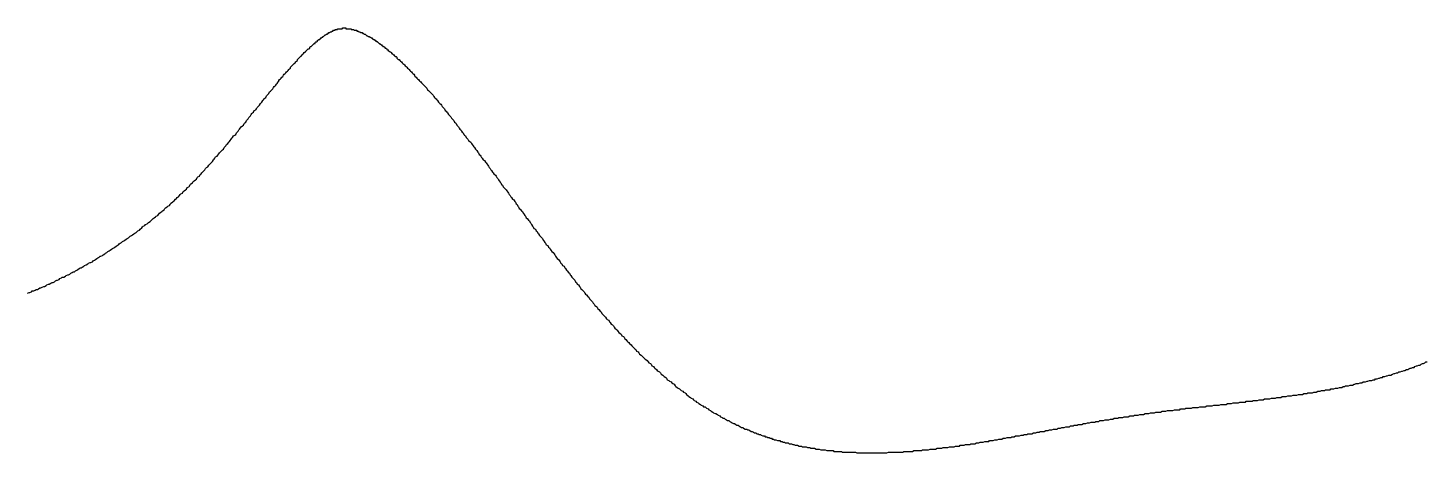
# Model space of a CAD drawing. Header units: millimetres. Extents: x 35 to 605, y 64 to 964.
# Drawn here: x 340.17 to 358.32, y 377.18 to 382.69 of the extents above; entities that cross this region are included whole.
import ezdxf

# ---------------------------------------------------------------- set-up
doc = ezdxf.new("R2010")
doc.units = ezdxf.units.MM

msp = doc.modelspace()

# ---------------------------------------------------------------- linework, layer by layer
msp.add_polyline3d([(340.167, 379.248, 0), (340.187, 379.258, 0), (340.197, 379.258, 0), (340.217, 379.268, 0), (340.227, 379.278, 0), (340.247, 379.278, 0), (340.267, 379.288, 0), (340.277, 379.298, 0), (340.297, 379.298, 0), (340.307, 379.308, 0), (340.327, 379.318, 0), (340.337, 379.318, 0), (340.357, 379.328, 0), (340.377, 379.338, 0), (340.387, 379.338, 0), (340.407, 379.348, 0), (340.417, 379.358, 0), (340.437, 379.368, 0), (340.447, 379.368, 0), (340.467, 379.378, 0), (340.487, 379.388, 0), (340.497, 379.388, 0), (340.517, 379.398, 0), (340.527, 379.408, 0), (340.547, 379.418, 0), (340.557, 379.418, 0), (340.577, 379.428, 0), (340.587, 379.438, 0), (340.607, 379.448, 0), (340.617, 379.458, 0), (340.637, 379.458, 0), (340.657, 379.468, 0), (340.667, 379.478, 0), (340.687, 379.488, 0), (340.697, 379.488, 0), (340.717, 379.498, 0), (340.727, 379.508, 0), (340.747, 379.518, 0), (340.757, 379.528, 0), (340.777, 379.528, 0), (340.787, 379.538, 0), (340.807, 379.548, 0), (340.817, 379.558, 0), (340.837, 379.568, 0), (340.847, 379.578, 0), (340.867, 379.578, 0), (340.877, 379.588, 0), (340.897, 379.598, 0), (340.907, 379.608, 0), (340.927, 379.618, 0), (340.947, 379.628, 0), (340.957, 379.638, 0), (340.977, 379.648, 0), (340.987, 379.648, 0), (341.007, 379.658, 0), (341.017, 379.668, 0), (341.037, 379.678, 0), (341.047, 379.688, 0), (341.067, 379.698, 0), (341.077, 379.708, 0), (341.097, 379.718, 0), (341.107, 379.728, 0), (341.117, 379.728, 0), (341.137, 379.738, 0), (341.147, 379.748, 0), (341.167, 379.758, 0), (341.177, 379.768, 0), (341.197, 379.778, 0), (341.207, 379.788, 0), (341.227, 379.798, 0), (341.237, 379.808, 0), (341.257, 379.818, 0), (341.267, 379.828, 0), (341.287, 379.838, 0), (341.297, 379.848, 0), (341.317, 379.858, 0), (341.327, 379.868, 0), (341.347, 379.878, 0), (341.357, 379.888, 0), (341.367, 379.898, 0), (341.387, 379.908, 0), (341.397, 379.918, 0), (341.417, 379.928, 0), (341.427, 379.938, 0), (341.447, 379.948, 0), (341.457, 379.958, 0), (341.477, 379.968, 0), (341.487, 379.978, 0), (341.497, 379.988, 0), (341.517, 379.998, 0), (341.527, 380.008, 0), (341.547, 380.018, 0), (341.557, 380.028, 0), (341.577, 380.038, 0), (341.587, 380.048, 0), (341.597, 380.058, 0), (341.617, 380.068, 0), (341.627, 380.078, 0), (341.647, 380.098, 0), (341.657, 380.108, 0), (341.667, 380.118, 0), (341.687, 380.128, 0), (341.697, 380.138, 0), (341.717, 380.148, 0), (341.727, 380.158, 0), (341.737, 380.168, 0), (341.757, 380.178, 0), (341.767, 380.188, 0), (341.787, 380.208, 0), (341.797, 380.218, 0), (341.807, 380.228, 0), (341.827, 380.238, 0), (341.837, 380.248, 0), (341.857, 380.258, 0), (341.867, 380.268, 0), (341.877, 380.288, 0), (341.897, 380.298, 0), (341.907, 380.308, 0), (341.917, 380.318, 0), (341.937, 380.328, 0), (341.947, 380.348, 0), (341.957, 380.358, 0), (341.977, 380.368, 0), (341.987, 380.378, 0), (342.007, 380.388, 0), (342.017, 380.398, 0), (342.027, 380.418, 0), (342.047, 380.428, 0), (342.057, 380.438, 0), (342.067, 380.448, 0), (342.087, 380.468, 0), (342.097, 380.478, 0), (342.107, 380.488, 0), (342.127, 380.498, 0), (342.137, 380.518, 0), (342.147, 380.528, 0), (342.157, 380.538, 0), (342.177, 380.548, 0), (342.187, 380.568, 0), (342.197, 380.578, 0), (342.217, 380.588, 0), (342.227, 380.598, 0), (342.237, 380.618, 0), (342.257, 380.628, 0), (342.267, 380.638, 0), (342.277, 380.658, 0), (342.287, 380.668, 0), (342.307, 380.678, 0), (342.317, 380.698, 0), (342.327, 380.708, 0), (342.347, 380.718, 0), (342.357, 380.728, 0), (342.367, 380.748, 0), (342.377, 380.758, 0), (342.397, 380.768, 0), (342.407, 380.788, 0), (342.417, 380.798, 0), (342.427, 380.808, 0), (342.447, 380.828, 0), (342.457, 380.838, 0), (342.467, 380.848, 0), (342.477, 380.868, 0), (342.487, 380.878, 0), (342.507, 380.888, 0), (342.517, 380.908, 0), (342.527, 380.918, 0), (342.537, 380.928, 0), (342.557, 380.948, 0), (342.567, 380.958, 0), (342.577, 380.978, 0), (342.587, 380.988, 0), (342.597, 380.998, 0), (342.607, 381.018, 0), (342.627, 381.028, 0), (342.637, 381.038, 0), (342.647, 381.058, 0), (342.657, 381.068, 0), (342.667, 381.078, 0), (342.687, 381.098, 0), (342.697, 381.108, 0), (342.707, 381.118, 0), (342.717, 381.138, 0), (342.727, 381.148, 0), (342.737, 381.158, 0), (342.747, 381.178, 0), (342.767, 381.188, 0), (342.777, 381.208, 0), (342.787, 381.218, 0), (342.797, 381.228, 0), (342.807, 381.248, 0), (342.817, 381.258, 0), (342.827, 381.268, 0), (342.837, 381.288, 0), (342.857, 381.298, 0), (342.867, 381.308, 0), (342.877, 381.328, 0), (342.887, 381.338, 0), (342.897, 381.348, 0), (342.907, 381.368, 0), (342.917, 381.378, 0), (342.927, 381.388, 0), (342.937, 381.408, 0), (342.957, 381.418, 0), (342.967, 381.428, 0), (342.977, 381.448, 0), (342.987, 381.458, 0), (342.997, 381.468, 0), (343.007, 381.488, 0), (343.017, 381.498, 0), (343.027, 381.508, 0), (343.037, 381.528, 0), (343.047, 381.538, 0), (343.057, 381.548, 0), (343.067, 381.568, 0), (343.077, 381.578, 0), (343.087, 381.588, 0), (343.097, 381.598, 0), (343.107, 381.618, 0), (343.127, 381.628, 0), (343.137, 381.638, 0), (343.147, 381.658, 0), (343.157, 381.668, 0), (343.167, 381.678, 0), (343.177, 381.688, 0), (343.187, 381.708, 0), (343.197, 381.718, 0), (343.207, 381.728, 0), (343.217, 381.748, 0), (343.227, 381.758, 0), (343.237, 381.768, 0), (343.247, 381.778, 0), (343.257, 381.788, 0), (343.267, 381.808, 0), (343.277, 381.818, 0), (343.287, 381.828, 0), (343.297, 381.838, 0), (343.307, 381.858, 0), (343.317, 381.868, 0), (343.327, 381.878, 0), (343.337, 381.888, 0), (343.347, 381.898, 0), (343.357, 381.918, 0), (343.367, 381.928, 0), (343.377, 381.938, 0), (343.387, 381.948, 0), (343.397, 381.958, 0), (343.407, 381.968, 0), (343.417, 381.988, 0), (343.427, 381.998, 0), (343.427, 382.008, 0), (343.437, 382.018, 0), (343.447, 382.028, 0), (343.457, 382.038, 0), (343.467, 382.048, 0), (343.477, 382.058, 0), (343.487, 382.078, 0), (343.497, 382.088, 0), (343.507, 382.098, 0), (343.517, 382.108, 0), (343.527, 382.118, 0), (343.537, 382.128, 0), (343.547, 382.138, 0), (343.557, 382.148, 0), (343.567, 382.158, 0), (343.577, 382.168, 0), (343.577, 382.178, 0), (343.587, 382.188, 0), (343.597, 382.198, 0), (343.607, 382.208, 0), (343.617, 382.218, 0), (343.627, 382.228, 0), (343.637, 382.238, 0), (343.647, 382.248, 0), (343.657, 382.258, 0), (343.667, 382.268, 0), (343.667, 382.278, 0), (343.677, 382.288, 0), (343.687, 382.298, 0), (343.697, 382.308, 0), (343.707, 382.318, 0), (343.717, 382.328, 0), (343.727, 382.328, 0), (343.727, 382.338, 0), (343.737, 382.348, 0), (343.747, 382.358, 0), (343.757, 382.368, 0), (343.767, 382.378, 0), (343.777, 382.378, 0), (343.777, 382.388, 0), (343.787, 382.398, 0), (343.797, 382.408, 0), (343.807, 382.418, 0), (343.817, 382.418, 0), (343.827, 382.428, 0), (343.827, 382.438, 0), (343.837, 382.448, 0), (343.847, 382.448, 0), (343.857, 382.458, 0), (343.867, 382.468, 0), (343.867, 382.468, 0), (343.877, 382.478, 0), (343.887, 382.488, 0), (343.897, 382.488, 0), (343.897, 382.498, 0), (343.907, 382.508, 0), (343.917, 382.508, 0), (343.927, 382.518, 0), (343.927, 382.528, 0), (343.937, 382.528, 0), (343.947, 382.538, 0), (343.957, 382.538, 0), (343.957, 382.548, 0), (343.967, 382.548, 0), (343.977, 382.558, 0), (343.977, 382.558, 0), (343.987, 382.568, 0), (343.997, 382.568, 0), (343.997, 382.578, 0), (344.007, 382.578, 0), (344.017, 382.588, 0), (344.017, 382.588, 0), (344.027, 382.598, 0), (344.037, 382.598, 0), (344.037, 382.598, 0), (344.047, 382.608, 0), (344.057, 382.608, 0), (344.057, 382.618, 0), (344.067, 382.618, 0), (344.067, 382.618, 0), (344.077, 382.628, 0), (344.077, 382.628, 0), (344.087, 382.628, 0), (344.097, 382.638, 0), (344.097, 382.638, 0), (344.107, 382.638, 0), (344.107, 382.638, 0), (344.117, 382.648, 0), (344.117, 382.648, 0), (344.127, 382.648, 0), (344.127, 382.648, 0), (344.137, 382.658, 0), (344.137, 382.658, 0), (344.137, 382.658, 0), (344.147, 382.658, 0), (344.147, 382.658, 0), (344.157, 382.658, 0), (344.157, 382.668, 0), (344.167, 382.668, 0), (344.167, 382.668, 0), (344.177, 382.668, 0), (344.177, 382.668, 0), (344.177, 382.668, 0), (344.187, 382.668, 0), (344.187, 382.678, 0), (344.197, 382.678, 0), (344.197, 382.678, 0), (344.197, 382.678, 0), (344.207, 382.678, 0), (344.207, 382.678, 0), (344.207, 382.678, 0), (344.217, 382.678, 0), (344.217, 382.678, 0), (344.227, 382.678, 0), (344.227, 382.678, 0), (344.227, 382.678, 0), (344.237, 382.678, 0), (344.237, 382.678, 0), (344.247, 382.678, 0), (344.247, 382.678, 0), (344.247, 382.678, 0), (344.257, 382.688, 0), (344.257, 382.688, 0), (344.267, 382.688, 0), (344.267, 382.688, 0), (344.267, 382.688, 0), (344.277, 382.688, 0), (344.277, 382.688, 0), (344.287, 382.688, 0), (344.287, 382.688, 0), (344.287, 382.688, 0), (344.297, 382.688, 0), (344.297, 382.678, 0), (344.307, 382.678, 0), (344.307, 382.678, 0), (344.317, 382.678, 0), (344.317, 382.678, 0), (344.317, 382.678, 0), (344.327, 382.678, 0), (344.327, 382.678, 0), (344.337, 382.678, 0), (344.337, 382.678, 0), (344.347, 382.678, 0), (344.347, 382.678, 0), (344.357, 382.678, 0), (344.357, 382.678, 0), (344.367, 382.678, 0), (344.367, 382.668, 0), (344.377, 382.668, 0), (344.377, 382.668, 0), (344.387, 382.668, 0), (344.387, 382.668, 0), (344.397, 382.668, 0), (344.397, 382.668, 0), (344.407, 382.658, 0), (344.407, 382.658, 0), (344.417, 382.658, 0), (344.417, 382.658, 0), (344.427, 382.658, 0), (344.437, 382.658, 0), (344.437, 382.648, 0), (344.447, 382.648, 0), (344.447, 382.648, 0), (344.457, 382.648, 0), (344.467, 382.638, 0), (344.467, 382.638, 0), (344.477, 382.638, 0), (344.477, 382.638, 0), (344.487, 382.628, 0), (344.497, 382.628, 0), (344.497, 382.628, 0), (344.507, 382.628, 0), (344.517, 382.618, 0), (344.517, 382.618, 0), (344.527, 382.618, 0), (344.537, 382.608, 0), (344.537, 382.608, 0), (344.547, 382.608, 0), (344.557, 382.598, 0), (344.557, 382.598, 0), (344.567, 382.588, 0), (344.577, 382.588, 0), (344.577, 382.588, 0), (344.587, 382.578, 0), (344.597, 382.578, 0), (344.607, 382.568, 0), (344.607, 382.568, 0), (344.617, 382.568, 0), (344.627, 382.558, 0), (344.637, 382.558, 0), (344.637, 382.548, 0), (344.647, 382.548, 0), (344.657, 382.538, 0), (344.667, 382.538, 0), (344.667, 382.528, 0), (344.677, 382.528, 0), (344.687, 382.518, 0), (344.697, 382.518, 0), (344.697, 382.508, 0), (344.707, 382.508, 0), (344.717, 382.498, 0), (344.727, 382.488, 0), (344.737, 382.488, 0), (344.737, 382.478, 0), (344.747, 382.478, 0), (344.757, 382.468, 0), (344.767, 382.458, 0), (344.777, 382.458, 0), (344.777, 382.448, 0), (344.787, 382.448, 0), (344.797, 382.438, 0), (344.807, 382.428, 0), (344.817, 382.428, 0), (344.827, 382.418, 0), (344.827, 382.408, 0), (344.837, 382.408, 0), (344.847, 382.398, 0), (344.857, 382.388, 0), (344.867, 382.378, 0), (344.877, 382.378, 0), (344.887, 382.368, 0), (344.887, 382.358, 0), (344.897, 382.358, 0), (344.907, 382.348, 0), (344.917, 382.338, 0), (344.927, 382.328, 0), (344.937, 382.318, 0), (344.947, 382.318, 0), (344.957, 382.308, 0), (344.957, 382.298, 0), (344.967, 382.288, 0), (344.977, 382.278, 0), (344.987, 382.278, 0), (344.997, 382.268, 0), (345.007, 382.258, 0), (345.017, 382.248, 0), (345.027, 382.238, 0), (345.037, 382.228, 0), (345.047, 382.218, 0), (345.047, 382.218, 0), (345.057, 382.208, 0), (345.067, 382.198, 0), (345.077, 382.188, 0), (345.087, 382.178, 0), (345.097, 382.168, 0), (345.107, 382.158, 0), (345.117, 382.148, 0), (345.127, 382.138, 0), (345.137, 382.128, 0), (345.147, 382.118, 0), (345.157, 382.108, 0), (345.167, 382.098, 0), (345.177, 382.088, 0), (345.187, 382.078, 0), (345.187, 382.068, 0), (345.197, 382.058, 0), (345.207, 382.048, 0), (345.217, 382.038, 0), (345.227, 382.028, 0), (345.237, 382.018, 0), (345.247, 382.008, 0), (345.257, 381.998, 0), (345.267, 381.988, 0), (345.277, 381.978, 0), (345.287, 381.968, 0), (345.297, 381.958, 0), (345.307, 381.948, 0), (345.317, 381.938, 0), (345.327, 381.928, 0), (345.337, 381.918, 0), (345.347, 381.908, 0), (345.357, 381.888, 0), (345.367, 381.878, 0), (345.377, 381.868, 0), (345.387, 381.858, 0), (345.397, 381.848, 0), (345.407, 381.838, 0), (345.417, 381.828, 0), (345.427, 381.818, 0), (345.437, 381.798, 0), (345.447, 381.788, 0), (345.457, 381.778, 0), (345.467, 381.768, 0), (345.477, 381.758, 0), (345.487, 381.748, 0), (345.497, 381.728, 0), (345.507, 381.718, 0), (345.517, 381.708, 0), (345.527, 381.698, 0), (345.537, 381.688, 0), (345.547, 381.668, 0), (345.557, 381.658, 0), (345.567, 381.648, 0), (345.577, 381.638, 0), (345.587, 381.618, 0), (345.597, 381.608, 0), (345.607, 381.598, 0), (345.617, 381.588, 0), (345.627, 381.568, 0), (345.637, 381.558, 0), (345.647, 381.548, 0), (345.657, 381.538, 0), (345.667, 381.518, 0), (345.677, 381.508, 0), (345.687, 381.498, 0), (345.697, 381.488, 0), (345.707, 381.468, 0), (345.717, 381.458, 0), (345.727, 381.448, 0), (345.737, 381.428, 0), (345.747, 381.418, 0), (345.757, 381.408, 0), (345.767, 381.388, 0), (345.777, 381.378, 0), (345.787, 381.368, 0), (345.797, 381.348, 0), (345.807, 381.338, 0), (345.817, 381.328, 0), (345.827, 381.308, 0), (345.837, 381.298, 0), (345.847, 381.288, 0), (345.857, 381.268, 0), (345.867, 381.258, 0), (345.877, 381.248, 0), (345.887, 381.228, 0), (345.907, 381.218, 0), (345.917, 381.208, 0), (345.927, 381.188, 0), (345.937, 381.178, 0), (345.947, 381.158, 0), (345.957, 381.148, 0), (345.967, 381.138, 0), (345.977, 381.118, 0), (345.987, 381.108, 0), (345.997, 381.098, 0), (346.007, 381.078, 0), (346.017, 381.068, 0), (346.027, 381.048, 0), (346.037, 381.038, 0), (346.047, 381.028, 0), (346.057, 381.008, 0), (346.067, 380.998, 0), (346.077, 380.978, 0), (346.097, 380.968, 0), (346.107, 380.948, 0), (346.117, 380.938, 0), (346.127, 380.928, 0), (346.137, 380.908, 0), (346.147, 380.898, 0), (346.157, 380.878, 0), (346.167, 380.868, 0), (346.177, 380.848, 0), (346.187, 380.838, 0), (346.197, 380.818, 0), (346.207, 380.808, 0), (346.217, 380.798, 0), (346.237, 380.778, 0), (346.247, 380.768, 0), (346.257, 380.748, 0), (346.267, 380.738, 0), (346.277, 380.718, 0), (346.287, 380.708, 0), (346.297, 380.688, 0), (346.307, 380.678, 0), (346.317, 380.658, 0), (346.327, 380.648, 0), (346.337, 380.628, 0), (346.347, 380.618, 0), (346.367, 380.598, 0), (346.377, 380.588, 0), (346.387, 380.578, 0), (346.397, 380.558, 0), (346.407, 380.548, 0), (346.417, 380.528, 0), (346.427, 380.518, 0), (346.437, 380.498, 0), (346.447, 380.488, 0), (346.457, 380.468, 0), (346.477, 380.458, 0), (346.487, 380.438, 0), (346.497, 380.428, 0), (346.507, 380.408, 0), (346.517, 380.398, 0), (346.527, 380.378, 0), (346.537, 380.368, 0), (346.547, 380.348, 0), (346.557, 380.338, 0), (346.577, 380.318, 0), (346.587, 380.308, 0), (346.597, 380.288, 0), (346.607, 380.278, 0), (346.617, 380.258, 0), (346.627, 380.248, 0), (346.637, 380.228, 0), (346.647, 380.218, 0), (346.667, 380.198, 0), (346.677, 380.188, 0), (346.687, 380.168, 0), (346.697, 380.158, 0), (346.707, 380.138, 0), (346.717, 380.118, 0), (346.727, 380.108, 0), (346.737, 380.088, 0), (346.757, 380.078, 0), (346.767, 380.058, 0), (346.777, 380.048, 0), (346.787, 380.028, 0), (346.797, 380.018, 0), (346.807, 379.998, 0), (346.817, 379.988, 0), (346.837, 379.968, 0), (346.847, 379.958, 0), (346.857, 379.938, 0), (346.867, 379.928, 0), (346.877, 379.908, 0), (346.887, 379.898, 0), (346.897, 379.878, 0), (346.917, 379.868, 0), (346.927, 379.848, 0), (346.937, 379.838, 0), (346.947, 379.818, 0), (346.957, 379.808, 0), (346.967, 379.788, 0), (346.987, 379.778, 0), (346.997, 379.758, 0), (347.007, 379.748, 0), (347.017, 379.728, 0), (347.027, 379.718, 0), (347.037, 379.698, 0), (347.057, 379.688, 0), (347.067, 379.668, 0), (347.077, 379.658, 0), (347.087, 379.638, 0), (347.097, 379.628, 0), (347.107, 379.608, 0), (347.127, 379.598, 0), (347.137, 379.578, 0), (347.147, 379.568, 0), (347.157, 379.548, 0), (347.167, 379.538, 0), (347.187, 379.518, 0), (347.197, 379.508, 0), (347.207, 379.488, 0), (347.217, 379.478, 0), (347.227, 379.458, 0), (347.237, 379.448, 0), (347.257, 379.428, 0), (347.267, 379.418, 0), (347.277, 379.398, 0), (347.287, 379.388, 0), (347.297, 379.368, 0), (347.317, 379.358, 0), (347.327, 379.338, 0), (347.337, 379.328, 0), (347.347, 379.308, 0), (347.357, 379.298, 0), (347.377, 379.278, 0), (347.387, 379.268, 0), (347.397, 379.248, 0), (347.407, 379.238, 0), (347.417, 379.228, 0), (347.437, 379.208, 0), (347.447, 379.198, 0), (347.457, 379.178, 0), (347.467, 379.168, 0), (347.487, 379.148, 0), (347.497, 379.138, 0), (347.507, 379.118, 0), (347.517, 379.108, 0), (347.527, 379.088, 0), (347.547, 379.078, 0), (347.557, 379.068, 0), (347.567, 379.048, 0), (347.577, 379.038, 0), (347.597, 379.018, 0), (347.607, 379.008, 0), (347.617, 378.988, 0), (347.627, 378.978, 0), (347.637, 378.968, 0), (347.657, 378.948, 0), (347.667, 378.938, 0), (347.677, 378.918, 0), (347.687, 378.908, 0), (347.707, 378.898, 0), (347.717, 378.878, 0), (347.727, 378.868, 0), (347.737, 378.848, 0), (347.757, 378.838, 0), (347.767, 378.828, 0), (347.777, 378.808, 0), (347.787, 378.798, 0), (347.807, 378.778, 0), (347.817, 378.768, 0), (347.827, 378.758, 0), (347.837, 378.738, 0), (347.857, 378.728, 0), (347.867, 378.718, 0), (347.877, 378.698, 0), (347.897, 378.688, 0), (347.907, 378.678, 0), (347.917, 378.658, 0), (347.927, 378.648, 0), (347.947, 378.628, 0), (347.957, 378.618, 0), (347.967, 378.608, 0), (347.977, 378.598, 0), (347.997, 378.578, 0), (348.007, 378.568, 0), (348.017, 378.558, 0), (348.037, 378.538, 0), (348.047, 378.528, 0), (348.057, 378.518, 0), (348.067, 378.498, 0), (348.087, 378.488, 0), (348.097, 378.478, 0), (348.107, 378.458, 0), (348.127, 378.448, 0), (348.137, 378.438, 0), (348.147, 378.428, 0), (348.167, 378.408, 0), (348.177, 378.398, 0), (348.187, 378.388, 0), (348.207, 378.378, 0), (348.217, 378.358, 0), (348.227, 378.348, 0), (348.247, 378.338, 0), (348.257, 378.328, 0), (348.267, 378.308, 0), (348.287, 378.298, 0), (348.297, 378.288, 0), (348.307, 378.278, 0), (348.327, 378.258, 0), (348.337, 378.248, 0), (348.347, 378.238, 0), (348.367, 378.228, 0), (348.377, 378.218, 0), (348.387, 378.198, 0), (348.407, 378.188, 0), (348.417, 378.178, 0), (348.427, 378.168, 0), (348.447, 378.158, 0), (348.457, 378.148, 0), (348.467, 378.128, 0), (348.487, 378.118, 0), (348.497, 378.108, 0), (348.517, 378.098, 0), (348.527, 378.088, 0), (348.537, 378.078, 0), (348.557, 378.068, 0), (348.567, 378.048, 0), (348.577, 378.038, 0), (348.597, 378.028, 0), (348.607, 378.018, 0), (348.627, 378.008, 0), (348.637, 377.998, 0), (348.647, 377.988, 0), (348.667, 377.978, 0), (348.677, 377.968, 0), (348.697, 377.958, 0), (348.707, 377.948, 0), (348.717, 377.938, 0), (348.737, 377.918, 0), (348.747, 377.908, 0), (348.767, 377.898, 0), (348.777, 377.888, 0), (348.797, 377.878, 0), (348.807, 377.868, 0), (348.817, 377.858, 0), (348.837, 377.848, 0), (348.847, 377.838, 0), (348.867, 377.828, 0), (348.877, 377.818, 0), (348.897, 377.808, 0), (348.907, 377.798, 0), (348.927, 377.788, 0), (348.937, 377.778, 0), (348.957, 377.778, 0), (348.967, 377.768, 0), (348.977, 377.758, 0), (348.997, 377.748, 0), (349.007, 377.738, 0), (349.027, 377.728, 0), (349.037, 377.718, 0), (349.057, 377.708, 0), (349.067, 377.698, 0), (349.087, 377.688, 0), (349.097, 377.688, 0), (349.117, 377.678, 0), (349.127, 377.668, 0), (349.147, 377.658, 0), (349.157, 377.648, 0), (349.177, 377.638, 0), (349.187, 377.628, 0), (349.207, 377.628, 0), (349.217, 377.618, 0), (349.237, 377.608, 0), (349.247, 377.598, 0), (349.267, 377.598, 0), (349.277, 377.588, 0), (349.297, 377.578, 0), (349.307, 377.568, 0), (349.327, 377.558, 0), (349.337, 377.558, 0), (349.357, 377.548, 0), (349.367, 377.538, 0), (349.387, 377.538, 0), (349.397, 377.528, 0), (349.417, 377.518, 0), (349.427, 377.508, 0), (349.447, 377.508, 0), (349.457, 377.498, 0), (349.477, 377.488, 0), (349.497, 377.488, 0), (349.507, 377.478, 0), (349.527, 377.478, 0), (349.537, 377.468, 0), (349.557, 377.458, 0), (349.567, 377.458, 0), (349.587, 377.448, 0), (349.597, 377.438, 0), (349.617, 377.438, 0), (349.627, 377.428, 0), (349.647, 377.428, 0), (349.657, 377.418, 0), (349.677, 377.418, 0), (349.687, 377.408, 0), (349.707, 377.398, 0), (349.727, 377.398, 0), (349.737, 377.388, 0), (349.757, 377.388, 0), (349.767, 377.378, 0), (349.787, 377.378, 0), (349.797, 377.368, 0), (349.817, 377.368, 0), (349.827, 377.358, 0), (349.847, 377.358, 0), (349.857, 377.348, 0), (349.877, 377.348, 0), (349.897, 377.338, 0), (349.907, 377.338, 0), (349.927, 377.338, 0), (349.937, 377.328, 0), (349.957, 377.328, 0), (349.967, 377.318, 0), (349.987, 377.318, 0), (349.997, 377.308, 0), (350.017, 377.308, 0), (350.037, 377.308, 0), (350.047, 377.298, 0), (350.067, 377.298, 0), (350.077, 377.298, 0), (350.097, 377.288, 0), (350.107, 377.288, 0), (350.127, 377.278, 0), (350.147, 377.278, 0), (350.157, 377.278, 0), (350.177, 377.268, 0), (350.187, 377.268, 0), (350.207, 377.268, 0), (350.217, 377.258, 0), (350.237, 377.258, 0), (350.247, 377.258, 0), (350.267, 377.258, 0), (350.287, 377.248, 0), (350.297, 377.248, 0), (350.317, 377.248, 0), (350.327, 377.238, 0), (350.347, 377.238, 0), (350.357, 377.238, 0), (350.377, 377.238, 0), (350.397, 377.228, 0), (350.407, 377.228, 0), (350.427, 377.228, 0), (350.437, 377.228, 0), (350.457, 377.218, 0), (350.467, 377.218, 0), (350.487, 377.218, 0), (350.507, 377.218, 0), (350.517, 377.218, 0), (350.537, 377.208, 0), (350.547, 377.208, 0), (350.567, 377.208, 0), (350.577, 377.208, 0), (350.597, 377.208, 0), (350.617, 377.208, 0), (350.627, 377.198, 0), (350.647, 377.198, 0), (350.657, 377.198, 0), (350.677, 377.198, 0), (350.687, 377.198, 0), (350.707, 377.198, 0), (350.727, 377.198, 0), (350.737, 377.188, 0), (350.757, 377.188, 0), (350.767, 377.188, 0), (350.787, 377.188, 0), (350.797, 377.188, 0), (350.817, 377.188, 0), (350.837, 377.188, 0), (350.847, 377.188, 0), (350.867, 377.188, 0), (350.877, 377.188, 0), (350.897, 377.188, 0), (350.907, 377.188, 0), (350.927, 377.178, 0), (350.947, 377.178, 0), (350.957, 377.178, 0), (350.977, 377.178, 0), (350.987, 377.178, 0), (351.007, 377.178, 0), (351.017, 377.178, 0), (351.037, 377.178, 0), (351.057, 377.178, 0), (351.067, 377.178, 0), (351.087, 377.178, 0), (351.097, 377.178, 0), (351.117, 377.178, 0), (351.127, 377.178, 0), (351.147, 377.178, 0), (351.167, 377.178, 0), (351.177, 377.178, 0), (351.197, 377.178, 0), (351.207, 377.178, 0), (351.227, 377.178, 0), (351.237, 377.178, 0), (351.257, 377.178, 0), (351.277, 377.178, 0), (351.287, 377.178, 0), (351.307, 377.178, 0), (351.317, 377.178, 0), (351.337, 377.188, 0), (351.347, 377.188, 0), (351.367, 377.188, 0), (351.387, 377.188, 0), (351.397, 377.188, 0), (351.417, 377.188, 0), (351.427, 377.188, 0), (351.447, 377.188, 0), (351.467, 377.188, 0), (351.477, 377.188, 0), (351.497, 377.188, 0), (351.507, 377.188, 0), (351.527, 377.188, 0), (351.537, 377.198, 0), (351.557, 377.198, 0), (351.577, 377.198, 0), (351.587, 377.198, 0), (351.607, 377.198, 0), (351.617, 377.198, 0), (351.637, 377.198, 0), (351.647, 377.198, 0), (351.667, 377.208, 0), (351.687, 377.208, 0), (351.697, 377.208, 0), (351.717, 377.208, 0), (351.727, 377.208, 0), (351.747, 377.208, 0), (351.767, 377.208, 0), (351.777, 377.218, 0), (351.797, 377.218, 0), (351.807, 377.218, 0), (351.827, 377.218, 0), (351.837, 377.218, 0), (351.857, 377.218, 0), (351.877, 377.228, 0), (351.887, 377.228, 0), (351.907, 377.228, 0), (351.917, 377.228, 0), (351.937, 377.228, 0), (351.947, 377.228, 0), (351.967, 377.238, 0), (351.987, 377.238, 0), (351.997, 377.238, 0), (352.017, 377.238, 0), (352.027, 377.238, 0), (352.047, 377.248, 0), (352.067, 377.248, 0), (352.077, 377.248, 0), (352.097, 377.248, 0), (352.107, 377.248, 0), (352.127, 377.258, 0), (352.137, 377.258, 0), (352.157, 377.258, 0), (352.177, 377.258, 0), (352.187, 377.258, 0), (352.207, 377.268, 0), (352.217, 377.268, 0), (352.237, 377.268, 0), (352.257, 377.268, 0), (352.267, 377.278, 0), (352.287, 377.278, 0), (352.297, 377.278, 0), (352.317, 377.278, 0), (352.337, 377.288, 0), (352.347, 377.288, 0), (352.367, 377.288, 0), (352.377, 377.288, 0), (352.397, 377.288, 0), (352.407, 377.298, 0), (352.427, 377.298, 0), (352.447, 377.298, 0), (352.457, 377.298, 0), (352.477, 377.308, 0), (352.487, 377.308, 0), (352.507, 377.308, 0), (352.527, 377.318, 0), (352.537, 377.318, 0), (352.557, 377.318, 0), (352.567, 377.318, 0), (352.587, 377.328, 0), (352.607, 377.328, 0), (352.617, 377.328, 0), (352.637, 377.328, 0), (352.647, 377.338, 0), (352.667, 377.338, 0), (352.687, 377.338, 0), (352.697, 377.338, 0), (352.717, 377.348, 0), (352.727, 377.348, 0), (352.747, 377.348, 0), (352.767, 377.358, 0), (352.777, 377.358, 0), (352.797, 377.358, 0), (352.807, 377.358, 0), (352.827, 377.368, 0), (352.847, 377.368, 0), (352.857, 377.368, 0), (352.877, 377.378, 0), (352.887, 377.378, 0), (352.907, 377.378, 0), (352.927, 377.378, 0), (352.937, 377.388, 0), (352.957, 377.388, 0), (352.967, 377.388, 0), (352.987, 377.398, 0), (353.007, 377.398, 0), (353.017, 377.398, 0), (353.037, 377.398, 0), (353.057, 377.408, 0), (353.067, 377.408, 0), (353.087, 377.408, 0), (353.097, 377.418, 0), (353.117, 377.418, 0), (353.137, 377.418, 0), (353.147, 377.428, 0), (353.167, 377.428, 0), (353.177, 377.428, 0), (353.197, 377.428, 0), (353.217, 377.438, 0), (353.227, 377.438, 0), (353.247, 377.438, 0), (353.267, 377.448, 0), (353.277, 377.448, 0), (353.297, 377.448, 0), (353.307, 377.458, 0), (353.327, 377.458, 0), (353.347, 377.458, 0), (353.357, 377.458, 0), (353.377, 377.468, 0), (353.387, 377.468, 0), (353.407, 377.468, 0), (353.427, 377.478, 0), (353.437, 377.478, 0), (353.457, 377.478, 0), (353.477, 377.488, 0), (353.487, 377.488, 0), (353.507, 377.488, 0), (353.527, 377.488, 0), (353.537, 377.498, 0), (353.557, 377.498, 0), (353.567, 377.498, 0), (353.587, 377.508, 0), (353.607, 377.508, 0), (353.617, 377.508, 0), (353.637, 377.518, 0), (353.657, 377.518, 0), (353.667, 377.518, 0), (353.687, 377.518, 0), (353.697, 377.528, 0), (353.717, 377.528, 0), (353.737, 377.528, 0), (353.747, 377.538, 0), (353.767, 377.538, 0), (353.787, 377.538, 0), (353.797, 377.548, 0), (353.817, 377.548, 0), (353.837, 377.548, 0), (353.847, 377.548, 0), (353.867, 377.558, 0), (353.887, 377.558, 0), (353.897, 377.558, 0), (353.917, 377.568, 0), (353.937, 377.568, 0), (353.947, 377.568, 0), (353.967, 377.578, 0), (353.977, 377.578, 0), (353.997, 377.578, 0), (354.017, 377.578, 0), (354.027, 377.588, 0), (354.047, 377.588, 0), (354.067, 377.588, 0), (354.077, 377.598, 0), (354.097, 377.598, 0), (354.117, 377.598, 0), (354.127, 377.598, 0), (354.147, 377.608, 0), (354.167, 377.608, 0), (354.177, 377.608, 0), (354.197, 377.608, 0), (354.217, 377.618, 0), (354.227, 377.618, 0), (354.247, 377.618, 0), (354.267, 377.628, 0), (354.277, 377.628, 0), (354.297, 377.628, 0), (354.317, 377.628, 0), (354.327, 377.638, 0), (354.347, 377.638, 0), (354.367, 377.638, 0), (354.377, 377.638, 0), (354.397, 377.648, 0), (354.417, 377.648, 0), (354.427, 377.648, 0), (354.447, 377.648, 0), (354.467, 377.658, 0), (354.477, 377.658, 0), (354.497, 377.658, 0), (354.517, 377.658, 0), (354.527, 377.668, 0), (354.547, 377.668, 0), (354.567, 377.668, 0), (354.577, 377.668, 0), (354.597, 377.678, 0), (354.617, 377.678, 0), (354.637, 377.678, 0), (354.647, 377.678, 0), (354.667, 377.688, 0), (354.687, 377.688, 0), (354.697, 377.688, 0), (354.717, 377.688, 0), (354.737, 377.698, 0), (354.747, 377.698, 0), (354.767, 377.698, 0), (354.787, 377.698, 0), (354.807, 377.708, 0), (354.817, 377.708, 0), (354.837, 377.708, 0), (354.857, 377.708, 0), (354.867, 377.708, 0), (354.887, 377.718, 0), (354.907, 377.718, 0), (354.927, 377.718, 0), (354.937, 377.718, 0), (354.957, 377.728, 0), (354.977, 377.728, 0), (354.997, 377.728, 0), (355.007, 377.728, 0), (355.027, 377.728, 0), (355.047, 377.738, 0), (355.067, 377.738, 0), (355.077, 377.738, 0), (355.097, 377.738, 0), (355.117, 377.738, 0), (355.127, 377.748, 0), (355.147, 377.748, 0), (355.167, 377.748, 0), (355.187, 377.748, 0), (355.197, 377.758, 0), (355.217, 377.758, 0), (355.237, 377.758, 0), (355.257, 377.758, 0), (355.267, 377.758, 0), (355.287, 377.768, 0), (355.307, 377.768, 0), (355.327, 377.768, 0), (355.347, 377.768, 0), (355.357, 377.768, 0), (355.377, 377.778, 0), (355.397, 377.778, 0), (355.417, 377.778, 0), (355.427, 377.778, 0), (355.447, 377.778, 0), (355.467, 377.788, 0), (355.487, 377.788, 0), (355.497, 377.788, 0), (355.517, 377.788, 0), (355.537, 377.788, 0), (355.557, 377.798, 0), (355.577, 377.798, 0), (355.587, 377.798, 0), (355.607, 377.798, 0), (355.627, 377.798, 0), (355.647, 377.808, 0), (355.657, 377.808, 0), (355.677, 377.808, 0), (355.697, 377.808, 0), (355.717, 377.808, 0), (355.737, 377.818, 0), (355.747, 377.818, 0), (355.767, 377.818, 0), (355.787, 377.818, 0), (355.807, 377.828, 0), (355.817, 377.828, 0), (355.837, 377.828, 0), (355.857, 377.828, 0), (355.877, 377.828, 0), (355.897, 377.838, 0), (355.907, 377.838, 0), (355.927, 377.838, 0), (355.947, 377.838, 0), (355.967, 377.838, 0), (355.977, 377.848, 0), (355.997, 377.848, 0), (356.017, 377.848, 0), (356.037, 377.848, 0), (356.057, 377.848, 0), (356.067, 377.858, 0), (356.087, 377.858, 0), (356.107, 377.858, 0), (356.127, 377.858, 0), (356.147, 377.868, 0), (356.157, 377.868, 0), (356.177, 377.868, 0), (356.197, 377.868, 0), (356.217, 377.878, 0), (356.227, 377.878, 0), (356.247, 377.878, 0), (356.267, 377.878, 0), (356.287, 377.878, 0), (356.307, 377.888, 0), (356.317, 377.888, 0), (356.337, 377.888, 0), (356.357, 377.888, 0), (356.377, 377.898, 0), (356.397, 377.898, 0), (356.407, 377.898, 0), (356.427, 377.898, 0), (356.447, 377.908, 0), (356.467, 377.908, 0), (356.477, 377.908, 0), (356.497, 377.908, 0), (356.517, 377.918, 0), (356.537, 377.918, 0), (356.557, 377.918, 0), (356.567, 377.918, 0), (356.587, 377.928, 0), (356.607, 377.928, 0), (356.627, 377.928, 0), (356.637, 377.928, 0), (356.657, 377.938, 0), (356.677, 377.938, 0), (356.697, 377.938, 0), (356.707, 377.938, 0), (356.727, 377.948, 0), (356.747, 377.948, 0), (356.767, 377.948, 0), (356.777, 377.958, 0), (356.797, 377.958, 0), (356.817, 377.958, 0), (356.837, 377.958, 0), (356.857, 377.968, 0), (356.867, 377.968, 0), (356.887, 377.968, 0), (356.907, 377.978, 0), (356.927, 377.978, 0), (356.937, 377.978, 0), (356.957, 377.988, 0), (356.977, 377.988, 0), (356.997, 377.988, 0), (357.007, 377.998, 0), (357.027, 377.998, 0), (357.047, 377.998, 0), (357.067, 377.998, 0), (357.077, 378.008, 0), (357.097, 378.008, 0), (357.117, 378.008, 0), (357.137, 378.018, 0), (357.147, 378.018, 0), (357.167, 378.018, 0), (357.187, 378.028, 0), (357.197, 378.028, 0), (357.217, 378.028, 0), (357.237, 378.038, 0), (357.257, 378.038, 0), (357.267, 378.048, 0), (357.287, 378.048, 0), (357.307, 378.048, 0), (357.327, 378.058, 0), (357.337, 378.058, 0), (357.357, 378.058, 0), (357.377, 378.068, 0), (357.387, 378.068, 0), (357.407, 378.078, 0), (357.427, 378.078, 0), (357.437, 378.078, 0), (357.457, 378.088, 0), (357.477, 378.088, 0), (357.497, 378.098, 0), (357.507, 378.098, 0), (357.527, 378.098, 0), (357.547, 378.108, 0), (357.557, 378.108, 0), (357.577, 378.118, 0), (357.597, 378.118, 0), (357.607, 378.118, 0), (357.627, 378.128, 0), (357.647, 378.128, 0), (357.657, 378.138, 0), (357.677, 378.138, 0), (357.697, 378.148, 0), (357.707, 378.148, 0), (357.727, 378.158, 0), (357.747, 378.158, 0), (357.757, 378.168, 0), (357.777, 378.168, 0), (357.797, 378.178, 0), (357.807, 378.178, 0), (357.827, 378.188, 0), (357.847, 378.188, 0), (357.857, 378.188, 0), (357.877, 378.198, 0), (357.897, 378.208, 0), (357.907, 378.208, 0), (357.927, 378.218, 0), (357.947, 378.218, 0), (357.957, 378.228, 0), (357.977, 378.228, 0), (357.997, 378.238, 0), (358.007, 378.238, 0), (358.027, 378.248, 0), (358.037, 378.248, 0), (358.057, 378.258, 0), (358.077, 378.258, 0), (358.087, 378.268, 0), (358.107, 378.278, 0), (358.117, 378.278, 0), (358.137, 378.288, 0), (358.157, 378.288, 0), (358.167, 378.298, 0), (358.187, 378.308, 0), (358.197, 378.308, 0), (358.217, 378.318, 0), (358.237, 378.318, 0), (358.247, 378.328, 0), (358.267, 378.338, 0), (358.277, 378.338, 0), (358.297, 378.348, 0), (358.307, 378.358, 0), (358.327, 378.358, 0)])

doc.saveas('drawing.dxf')
